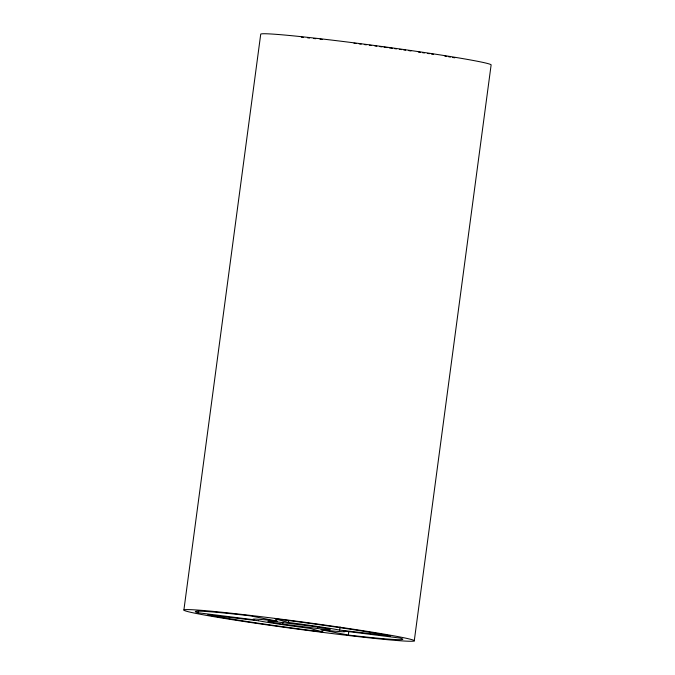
<?xml version="1.0" encoding="UTF-8"?>
<svg xmlns="http://www.w3.org/2000/svg" width="675" height="675" viewBox="0 0 675 675"><rect width="100%" height="100%" fill="white"/><g stroke="black" fill="none" stroke-linecap="round" stroke-linejoin="round"><path stroke-width="1.01" d="M183.895 609.955L260.736 34.113A116.252 3.856 7.6 0 1 379.24 46.136A116.252 3.856 7.6 0 1 491.105 65.045L414.264 640.887A116.252 3.856 7.6 0 1 238.613 620.671A116.252 3.856 7.6 0 1 244.367 614.706A116.252 3.856 7.6 0 1 414.264 640.887M198.172 612.782A104.625 3.468 7.6 0 1 249.843 615.777L277.197 621.135A46.499 1.544 7.6 0 0 254.239 619.802L198.172 612.782L198.45 610.689M282.757 624.139A31.388 1.038 7.6 0 1 272.599 621.337L315.411 626.704A31.388 1.038 7.6 0 1 325.569 629.505L282.757 624.139L283.036 622.063M288.444 622.493L275.147 618.823A104.625 3.468 7.6 0 1 390.361 635.926L339.652 630.087A46.499 1.544 7.6 0 0 288.444 622.493L288.723 620.401M317.469 628.484L317.748 626.408M339.652 630.087L340.065 626.957M348.325 635.065A104.625 3.468 7.6 0 0 399.988 638.061L343.929 631.041A46.499 1.544 7.6 0 1 320.971 629.708L348.325 635.065L348.747 631.927M301.345 37.209A104.625 3.468 7.6 0 1 303.59 37.429M307.581 37.834A104.625 3.468 7.6 0 1 309.547 38.045M313.613 38.475A104.625 3.468 7.6 0 1 315.714 38.703M320.017 39.184A104.625 3.468 7.6 0 1 322.211 39.428M353.995 43.234A104.625 3.468 7.6 0 1 356.029 43.495M359.117 43.883A104.625 3.468 7.6 0 1 361.184 44.153M364.306 44.55A104.625 3.468 7.6 0 1 366.398 44.828M369.537 45.233A104.625 3.468 7.6 0 1 371.63 45.512M374.76 45.925A104.625 3.468 7.6 0 1 376.844 46.204M379.941 46.617A104.625 3.468 7.6 0 1 382.016 46.896M384.092 47.183A104.625 3.468 7.6 0 1 387.214 47.604M389.298 47.891A104.625 3.468 7.6 0 1 392.411 48.322M394.487 48.608A104.625 3.468 7.6 0 1 396.546 48.895M399.617 49.326A104.625 3.468 7.6 0 1 401.642 49.612M403.65 49.899A104.625 3.468 7.6 0 1 405.641 50.186M408.848 50.65A104.625 3.468 7.6 0 1 410.982 50.962M418.357 52.042A104.625 3.468 7.6 0 1 420.415 52.346M422.457 52.658A104.625 3.468 7.6 0 1 424.474 52.962M427.444 53.409A104.625 3.468 7.6 0 1 429.384 53.705M431.426 54.017A104.625 3.468 7.6 0 1 433.586 54.354M444.859 56.152A104.625 3.468 7.6 0 1 446.774 56.464M448.639 56.776A104.625 3.468 7.6 0 1 450.453 57.08M452.478 57.426A104.625 3.468 7.6 0 1 454.722 57.805M258.517 620.755L207.807 614.917A104.625 3.468 7.6 0 0 323.021 632.019L309.724 628.349A46.499 1.544 7.6 0 1 258.517 620.755"/></g></svg>
